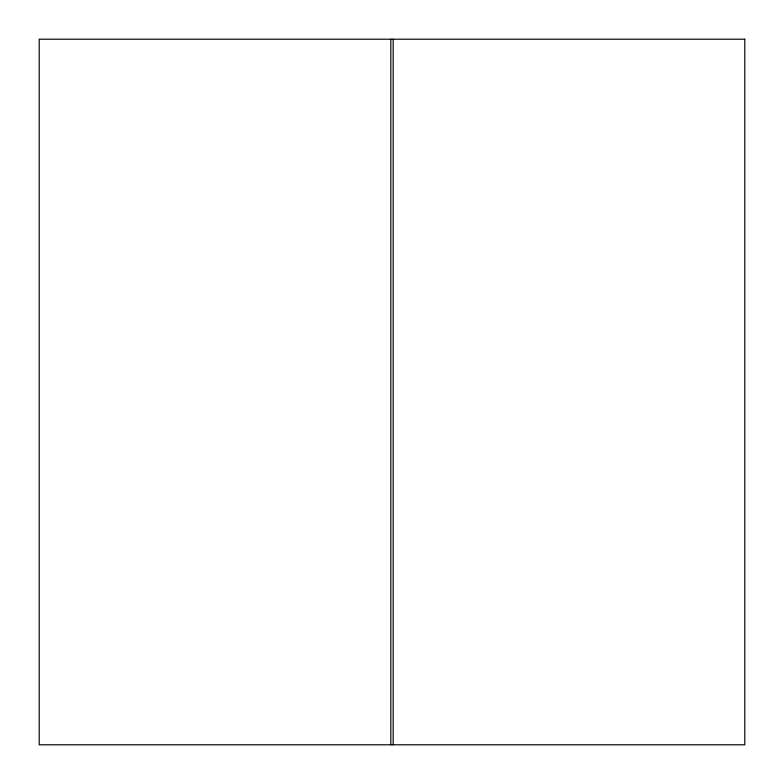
<?xml version="1.0" encoding="UTF-8"?>
<svg xmlns="http://www.w3.org/2000/svg" width="784" height="784" viewBox="0 0 784 784"><rect width="100%" height="100%" fill="white"/><g stroke="black" fill="none" stroke-linecap="round" stroke-linejoin="round"><path stroke-width="1.18" d="M393.176 39.2L393.176 744.8M390.824 39.2L390.824 744.8M744.8 39.2L39.2 39.2L39.2 744.8L744.8 744.8L744.8 39.2"/></g></svg>
